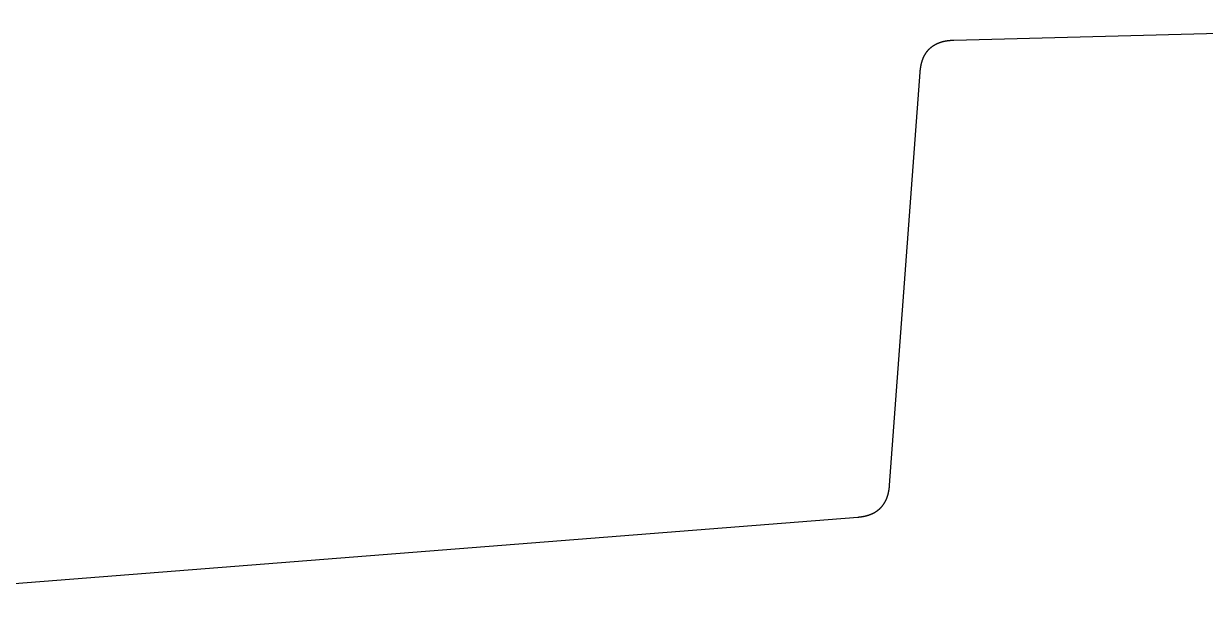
# Model space of a CAD drawing. Extents: x -174 to 104, y -42 to 61.
# Drawn here: x -0.96 to 33.08, y 43.65 to 60.67 of the extents above; entities that cross this region are included whole.
import ezdxf

# ---------------------------------------------------------------- set-up
doc = ezdxf.new("R2010")
doc.units = 0
doc.layers.add('BLACK', color=7, linetype='CONTINUOUS')

msp = doc.modelspace()

# ---------------------------------------------------------------- linework, layer by layer
at = {"layer": 'BLACK', "linetype": 'CONTINUOUS'}
for p, q in [((25.837773, 60.196982), (44.006506, 60.672747)), ((25.103168, 59.912858), (25.105762, 59.915726)), ((25.105762, 59.915726), (25.10837, 59.91858)), ((25.10837, 59.91858), (25.110991, 59.921418)), ((25.110991, 59.921418), (25.113626, 59.924241)), ((25.113626, 59.924241), (25.116274, 59.92705)), ((25.116274, 59.92705), (25.118935, 59.929843)), ((25.118935, 59.929843), (25.12161, 59.932622)), ((25.12161, 59.932622), (25.124299, 59.935386)), ((25.124299, 59.935386), (25.127, 59.938135)), ((25.127, 59.938135), (25.129716, 59.940869)), ((25.129716, 59.940869), (25.132445, 59.943589)), ((25.132445, 59.943589), (25.135188, 59.946294)), ((25.135188, 59.946294), (25.137944, 59.948984)), ((25.137944, 59.948984), (25.140714, 59.95166)), ((25.140714, 59.95166), (25.143498, 59.954321)), ((25.143498, 59.954321), (25.146295, 59.956968)), ((25.146295, 59.956968), (25.151932, 59.962218)), ((25.151932, 59.962218), (25.157624, 59.96741)), ((25.157624, 59.96741), (25.163372, 59.972545)), ((25.163372, 59.972545), (25.169176, 59.977623)), ((25.169176, 59.977623), (25.175037, 59.982645)), ((25.175037, 59.982645), (25.180955, 59.987609)), ((25.180955, 59.987609), (25.18693, 59.992518)), ((25.18693, 59.992518), (25.192962, 59.99737)), ((25.192962, 59.99737), (25.199053, 60.002166)), ((25.199053, 60.002166), (25.205202, 60.006906)), ((25.205202, 60.006906), (25.21141, 60.011591)), ((25.21141, 60.011591), (25.217677, 60.01622)), ((25.217677, 60.01622), (25.224004, 60.020793)), ((25.224004, 60.020793), (25.230391, 60.025312)), ((25.230391, 60.025312), (25.236839, 60.029775)), ((25.236839, 60.029775), (25.243348, 60.034183)), ((25.243348, 60.034183), (25.249918, 60.038536)), ((25.249918, 60.038536), (25.256551, 60.042835)), ((25.256551, 60.042835), (25.263246, 60.047078)), ((25.263246, 60.047078), (25.270004, 60.051267)), ((25.270004, 60.051267), (25.276825, 60.055401)), ((25.276825, 60.055401), (25.283711, 60.05948)), ((25.283711, 60.05948), (25.290661, 60.063504)), ((25.290661, 60.063504), (25.297677, 60.067474)), ((25.297677, 60.067474), (25.304758, 60.071389)), ((25.304758, 60.071389), (25.311905, 60.075249)), ((25.311905, 60.075249), (25.31912, 60.079054)), ((25.31912, 60.079054), (25.326401, 60.082804)), ((25.326401, 60.082804), (25.333751, 60.086499)), ((25.333751, 60.086499), (25.34117, 60.090139)), ((25.34117, 60.090139), (25.348657, 60.093724)), ((25.348657, 60.093724), (25.356215, 60.097254)), ((25.356215, 60.097254), (25.363843, 60.100728)), ((25.363843, 60.100728), (25.371542, 60.104146)), ((25.371542, 60.104146), (25.379313, 60.107509)), ((25.379313, 60.107509), (25.387156, 60.110816)), ((25.387156, 60.110816), (25.395073, 60.114067)), ((25.395073, 60.114067), (25.403063, 60.117261)), ((25.403063, 60.117261), (25.411127, 60.120399)), ((25.411127, 60.120399), (25.419267, 60.12348)), ((25.419267, 60.12348), (25.427482, 60.126505)), ((25.427482, 60.126505), (25.435774, 60.129472)), ((25.435774, 60.129472), (25.444143, 60.132382)), ((25.444143, 60.132382), (25.45259, 60.135234)), ((25.45259, 60.135234), (25.461116, 60.138028)), ((25.461116, 60.138028), (25.46972, 60.140764)), ((25.46972, 60.140764), (25.478405, 60.143441)), ((25.478405, 60.143441), (25.487171, 60.146059)), ((25.487171, 60.146059), (25.496018, 60.148618)), ((25.496018, 60.148618), (25.504948, 60.151117)), ((25.504948, 60.151117), (25.51396, 60.153557)), ((25.51396, 60.153557), (25.523057, 60.155936)), ((25.523057, 60.155936), (25.532238, 60.158255)), ((25.532238, 60.158255), (25.541504, 60.160512)), ((25.541504, 60.160512), (25.550856, 60.162708)), ((25.550856, 60.162708), (25.560296, 60.164843)), ((25.560296, 60.164843), (25.569823, 60.166915)), ((25.569823, 60.166915), (25.579439, 60.168924)), ((25.579439, 60.168924), (25.589144, 60.17087)), ((25.589144, 60.17087), (25.598939, 60.172752)), ((25.598939, 60.172752), (25.608825, 60.174571)), ((25.608825, 60.174571), (25.618803, 60.176324)), ((25.618803, 60.176324), (25.628873, 60.178013)), ((25.628873, 60.178013), (25.639037, 60.179636)), ((25.639037, 60.179636), (25.649296, 60.181193)), ((25.649296, 60.181193), (25.659649, 60.182684)), ((25.659649, 60.182684), (25.670099, 60.184107)), ((25.670099, 60.184107), (25.680645, 60.185463)), ((25.680645, 60.185463), (25.691289, 60.186751)), ((25.691289, 60.186751), (25.702032, 60.18797)), ((25.702032, 60.18797), (25.712874, 60.189119)), ((25.712874, 60.189119), (25.723816, 60.190198)), ((25.723816, 60.190198), (25.73486, 60.191207)), ((25.73486, 60.191207), (25.746005, 60.192145)), ((25.746005, 60.192145), (25.757254, 60.193011)), ((25.757254, 60.193011), (25.768607, 60.193805)), ((25.768607, 60.193805), (25.780064, 60.194526)), ((25.780064, 60.194526), (25.791627, 60.195173)), ((25.791627, 60.195173), (25.803297, 60.195746)), ((25.803297, 60.195746), (25.815074, 60.196244)), ((25.815074, 60.196244), (25.82696, 60.196666)), ((25.82696, 60.196666), (25.837773, 60.196982)), ((24.919025, 59.571463), (24.92039, 59.576032)), ((24.92039, 59.576032), (24.921767, 59.580573)), ((24.921767, 59.580573), (24.923159, 59.585098)), ((24.923159, 59.585098), (24.924565, 59.589595)), ((24.924565, 59.589595), (24.925986, 59.594076)), ((24.925986, 59.594076), (24.927419, 59.59853)), ((24.927419, 59.59853), (24.928869, 59.602967)), ((24.928869, 59.602967), (24.93033, 59.607377)), ((24.93033, 59.607377), (24.931808, 59.611771)), ((24.931808, 59.611771), (24.933297, 59.616139)), ((24.933297, 59.616139), (24.934802, 59.620491)), ((24.934802, 59.620491), (24.936319, 59.624816)), ((24.936319, 59.624816), (24.937852, 59.629125)), ((24.937852, 59.629125), (24.939397, 59.633408)), ((24.939397, 59.633408), (24.940957, 59.637675)), ((24.940957, 59.637675), (24.942529, 59.641917)), ((24.942529, 59.641917), (24.944117, 59.646142)), ((24.944117, 59.646142), (24.945716, 59.650342)), ((24.945716, 59.650342), (24.947331, 59.654527)), ((24.947331, 59.654527), (24.948958, 59.658686)), ((24.948958, 59.658686), (24.9506, 59.662829)), ((24.9506, 59.662829), (24.952253, 59.666948)), ((24.952253, 59.666948), (24.953922, 59.671051)), ((24.953922, 59.671051), (24.955603, 59.67513)), ((24.955603, 59.67513), (24.957299, 59.679192)), ((24.957299, 59.679192), (24.959006, 59.683231)), ((24.959006, 59.683231), (24.960728, 59.687254)), ((24.960728, 59.687254), (24.962462, 59.691253)), ((24.962462, 59.691253), (24.964211, 59.695237)), ((24.964211, 59.695237), (24.965972, 59.699197)), ((24.965972, 59.699197), (24.967748, 59.703142)), ((24.967748, 59.703142), (24.969535, 59.707063)), ((24.969535, 59.707063), (24.971337, 59.710969)), ((24.971337, 59.710969), (24.97315, 59.714852)), ((24.97315, 59.714852), (24.974979, 59.71872)), ((24.974979, 59.71872), (24.976818, 59.722565)), ((24.976818, 59.722565), (24.978673, 59.726394)), ((24.978673, 59.726394), (24.980539, 59.730201)), ((24.980539, 59.730201), (24.98242, 59.733993)), ((24.98242, 59.733993), (24.984312, 59.737763)), ((24.984312, 59.737763), (24.986219, 59.741517)), ((24.986219, 59.741517), (24.988137, 59.74525)), ((24.988137, 59.74525), (24.99007, 59.748967)), ((24.99007, 59.748967), (24.992014, 59.752663)), ((24.992014, 59.752663), (24.993973, 59.756344)), ((24.993973, 59.756344), (24.995943, 59.760004)), ((24.995943, 59.760004), (24.997928, 59.763648)), ((24.997928, 59.763648), (24.999924, 59.767271)), ((24.999924, 59.767271), (25.001935, 59.770879)), ((25.001935, 59.770879), (25.003957, 59.774467)), ((25.003957, 59.774467), (25.005994, 59.77804)), ((25.005994, 59.77804), (25.008041, 59.781592)), ((25.008041, 59.781592), (25.010104, 59.785129)), ((25.010104, 59.785129), (25.012178, 59.788645)), ((25.012178, 59.788645), (25.014266, 59.792147)), ((25.014266, 59.792147), (25.016365, 59.795629)), ((25.016365, 59.795629), (25.018479, 59.799096)), ((25.018479, 59.799096), (25.020604, 59.802544)), ((25.020604, 59.802544), (25.022744, 59.805976)), ((25.022744, 59.805976), (25.024895, 59.809389)), ((25.024895, 59.809389), (25.027061, 59.812787)), ((25.027061, 59.812787), (25.029238, 59.816166)), ((25.029238, 59.816166), (25.031429, 59.81953)), ((25.031429, 59.81953), (25.033631, 59.822875)), ((25.033631, 59.822875), (25.035848, 59.826206)), ((25.035848, 59.826206), (25.038077, 59.829517)), ((25.038077, 59.829517), (25.040319, 59.832814)), ((25.040319, 59.832814), (25.042574, 59.836093)), ((25.042574, 59.836093), (25.044842, 59.839356)), ((25.044842, 59.839356), (25.047122, 59.842602)), ((25.047122, 59.842602), (25.049416, 59.845833)), ((25.049416, 59.845833), (25.051722, 59.849045)), ((25.051722, 59.849045), (25.054042, 59.852243)), ((25.054042, 59.852243), (25.056374, 59.855424)), ((25.056374, 59.855424), (25.05872, 59.858589)), ((25.05872, 59.858589), (25.061078, 59.861737)), ((25.061078, 59.861737), (25.06345, 59.864871)), ((25.06345, 59.864871), (25.065834, 59.867987)), ((25.065834, 59.867987), (25.068231, 59.871088)), ((25.068231, 59.871088), (25.070641, 59.874173)), ((25.070641, 59.874173), (25.073065, 59.877242)), ((25.073065, 59.877242), (25.075501, 59.880295)), ((25.075501, 59.880295), (25.077951, 59.883333)), ((25.077951, 59.883333), (25.080413, 59.886355)), ((25.080413, 59.886355), (25.082889, 59.889362)), ((25.082889, 59.889362), (25.085377, 59.892352)), ((25.085377, 59.892352), (25.08788, 59.895328)), ((25.08788, 59.895328), (25.090394, 59.898287)), ((25.090394, 59.898287), (25.092923, 59.901232)), ((25.092923, 59.901232), (25.095464, 59.904161)), ((25.095464, 59.904161), (25.098019, 59.907076)), ((25.098019, 59.907076), (25.100587, 59.909974)), ((25.100587, 59.909974), (25.103168, 59.912858)), ((23.987084, 47.376286), (24.866673, 59.271071)), ((24.866673, 59.271071), (24.867127, 59.277076)), ((24.867127, 59.277076), (24.8676, 59.283061)), ((24.8676, 59.283061), (24.868089, 59.289008)), ((24.868089, 59.289008), (24.868598, 59.294936)), ((24.868598, 59.294936), (24.869123, 59.300828)), ((24.869123, 59.300828), (24.869667, 59.3067)), ((24.869667, 59.3067), (24.870227, 59.312535)), ((24.870227, 59.312535), (24.870805, 59.318351)), ((24.870805, 59.318351), (24.8714, 59.324131)), ((24.8714, 59.324131), (24.872014, 59.329892)), ((24.872014, 59.329892), (24.872643, 59.335617)), ((24.872643, 59.335617), (24.873291, 59.341323)), ((24.873291, 59.341323), (24.873954, 59.346994)), ((24.873954, 59.346994), (24.874636, 59.352645)), ((24.874636, 59.352645), (24.875333, 59.358262)), ((24.875333, 59.358262), (24.876049, 59.363859)), ((24.876049, 59.363859), (24.87678, 59.369422)), ((24.87678, 59.369422), (24.877529, 59.374967)), ((24.877529, 59.374967), (24.878293, 59.380477)), ((24.878293, 59.380477), (24.879075, 59.385968)), ((24.879075, 59.385968), (24.879873, 59.391425)), ((24.879873, 59.391425), (24.880688, 59.396864)), ((24.880688, 59.396864), (24.881518, 59.402269)), ((24.881518, 59.402269), (24.882365, 59.407656)), ((24.882365, 59.407656), (24.883228, 59.413009)), ((24.883228, 59.413009), (24.884108, 59.418344)), ((24.884108, 59.418344), (24.885002, 59.423646)), ((24.885002, 59.423646), (24.885914, 59.42893)), ((24.885914, 59.42893), (24.886841, 59.434182)), ((24.886841, 59.434182), (24.887785, 59.439415)), ((24.887785, 59.439415), (24.888743, 59.444616)), ((24.888743, 59.444616), (24.889718, 59.449799)), ((24.889718, 59.449799), (24.890708, 59.45495)), ((24.890708, 59.45495), (24.891715, 59.460083)), ((24.891715, 59.460083), (24.892735, 59.465185)), ((24.892735, 59.465185), (24.893773, 59.470269)), ((24.893773, 59.470269), (24.894825, 59.475321)), ((24.894825, 59.475321), (24.895893, 59.480356)), ((24.895893, 59.480356), (24.896976, 59.48536)), ((24.896976, 59.48536), (24.898075, 59.490347)), ((24.898075, 59.490347), (24.899187, 59.495303)), ((24.899187, 59.495303), (24.900317, 59.500241)), ((24.900317, 59.500241), (24.90146, 59.505149)), ((24.90146, 59.505149), (24.902619, 59.51004)), ((24.902619, 59.51004), (24.903792, 59.5149)), ((24.903792, 59.5149), (24.904982, 59.519744)), ((24.904982, 59.519744), (24.906184, 59.524558)), ((24.906184, 59.524558), (24.907404, 59.529355)), ((24.907404, 59.529355), (24.908636, 59.534122)), ((24.908636, 59.534122), (24.909884, 59.538872)), ((24.909884, 59.538872), (24.911146, 59.543594)), ((24.911146, 59.543594), (24.912424, 59.548298)), ((24.912424, 59.548298), (24.913715, 59.552974)), ((24.913715, 59.552974), (24.915021, 59.557633)), ((24.915021, 59.557633), (24.916341, 59.562263)), ((24.916341, 59.562263), (24.917677, 59.566877)), ((24.917677, 59.566877), (24.919025, 59.571463)), ((23.980645, 47.308141), (23.981897, 47.3193)), ((23.981897, 47.3193), (23.983081, 47.330563)), ((23.983081, 47.330563), (23.984194, 47.341931)), ((23.984194, 47.341931), (23.985238, 47.353404)), ((23.985238, 47.353404), (23.986211, 47.364983)), ((23.986211, 47.364983), (23.987084, 47.376286)), ((23.897178, 46.976344), (23.900554, 46.984395)), ((23.900554, 46.984395), (23.903875, 46.992522)), ((23.903875, 46.992522), (23.90714, 47.000725)), ((23.90714, 47.000725), (23.910351, 47.009006)), ((23.910351, 47.009006), (23.913505, 47.017365)), ((23.913505, 47.017365), (23.916604, 47.025802)), ((23.916604, 47.025802), (23.919646, 47.034319)), ((23.919646, 47.034319), (23.922632, 47.042917)), ((23.922632, 47.042917), (23.925562, 47.051595)), ((23.925562, 47.051595), (23.928434, 47.060354)), ((23.928434, 47.060354), (23.931249, 47.069196)), ((23.931249, 47.069196), (23.934007, 47.078121)), ((23.934007, 47.078121), (23.936706, 47.08713)), ((23.936706, 47.08713), (23.939348, 47.096224)), ((23.939348, 47.096224), (23.941931, 47.105402)), ((23.941931, 47.105402), (23.944454, 47.114667)), ((23.944454, 47.114667), (23.946919, 47.124019)), ((23.946919, 47.124019), (23.949324, 47.133459)), ((23.949324, 47.133459), (23.951668, 47.142987)), ((23.951668, 47.142987), (23.953952, 47.152605)), ((23.953952, 47.152605), (23.956175, 47.162312)), ((23.956175, 47.162312), (23.958337, 47.172111)), ((23.958337, 47.172111), (23.960437, 47.182001)), ((23.960437, 47.182001), (23.962475, 47.191983)), ((23.962475, 47.191983), (23.96445, 47.202059)), ((23.96445, 47.202059), (23.966362, 47.21223)), ((23.966362, 47.21223), (23.96821, 47.222495)), ((23.96821, 47.222495), (23.969995, 47.232856)), ((23.969995, 47.232856), (23.971714, 47.243314)), ((23.971714, 47.243314), (23.973369, 47.25387)), ((23.973369, 47.25387), (23.974957, 47.264523)), ((23.974957, 47.264523), (23.97648, 47.275277)), ((23.97648, 47.275277), (23.977936, 47.28613)), ((23.977936, 47.28613), (23.979324, 47.297085)), ((23.979324, 47.297085), (23.980645, 47.308141)), ((23.630833, 46.636652), (23.634049, 46.638987)), ((23.634049, 46.638987), (23.637248, 46.641334)), ((23.637248, 46.641334), (23.640432, 46.643695)), ((23.640432, 46.643695), (23.6436, 46.646069)), ((23.6436, 46.646069), (23.646754, 46.648456)), ((23.646754, 46.648456), (23.64989, 46.650857)), ((23.64989, 46.650857), (23.653013, 46.653272)), ((23.653013, 46.653272), (23.656119, 46.655699)), ((23.656119, 46.655699), (23.659211, 46.65814)), ((23.659211, 46.65814), (23.662287, 46.660595)), ((23.662287, 46.660595), (23.665348, 46.663063)), ((23.665348, 46.663063), (23.668393, 46.665544)), ((23.668393, 46.665544), (23.671425, 46.66804)), ((23.671425, 46.66804), (23.67444, 46.670548)), ((23.67444, 46.670548), (23.677441, 46.67307)), ((23.677441, 46.67307), (23.680426, 46.675606)), ((23.680426, 46.675606), (23.683398, 46.678155)), ((23.683398, 46.678155), (23.686353, 46.680718)), ((23.686353, 46.680718), (23.689295, 46.683295)), ((23.689295, 46.683295), (23.692221, 46.685885)), ((23.692221, 46.685885), (23.695133, 46.688489)), ((23.695133, 46.688489), (23.69803, 46.691107)), ((23.69803, 46.691107), (23.700913, 46.693738)), ((23.700913, 46.693738), (23.703781, 46.696383)), ((23.703781, 46.696383), (23.706634, 46.699042)), ((23.706634, 46.699042), (23.709473, 46.701715)), ((23.709473, 46.701715), (23.712298, 46.704402)), ((23.712298, 46.704402), (23.715108, 46.707103)), ((23.715108, 46.707103), (23.717904, 46.709817)), ((23.717904, 46.709817), (23.720685, 46.712546)), ((23.720685, 46.712546), (23.723452, 46.715289)), ((23.723452, 46.715289), (23.726205, 46.718045)), ((23.726205, 46.718045), (23.728944, 46.720816)), ((23.728944, 46.720816), (23.734379, 46.7264)), ((23.734379, 46.7264), (23.739758, 46.73204)), ((23.739758, 46.73204), (23.74508, 46.737738)), ((23.74508, 46.737738), (23.750347, 46.743493)), ((23.750347, 46.743493), (23.755558, 46.749306)), ((23.755558, 46.749306), (23.760713, 46.755177)), ((23.760713, 46.755177), (23.765814, 46.761106)), ((23.765814, 46.761106), (23.770859, 46.767094)), ((23.770859, 46.767094), (23.77585, 46.773141)), ((23.77585, 46.773141), (23.780786, 46.779248)), ((23.780786, 46.779248), (23.785667, 46.785415)), ((23.785667, 46.785415), (23.790495, 46.791642)), ((23.790495, 46.791642), (23.795268, 46.79793)), ((23.795268, 46.79793), (23.799987, 46.804279)), ((23.799987, 46.804279), (23.804653, 46.81069)), ((23.804653, 46.81069), (23.809264, 46.817163)), ((23.809264, 46.817163), (23.813822, 46.823699)), ((23.813822, 46.823699), (23.818327, 46.830298)), ((23.818327, 46.830298), (23.822778, 46.83696)), ((23.822778, 46.83696), (23.827175, 46.843687)), ((23.827175, 46.843687), (23.831519, 46.850478)), ((23.831519, 46.850478), (23.83581, 46.857334)), ((23.83581, 46.857334), (23.840048, 46.864256)), ((23.840048, 46.864256), (23.844232, 46.871244)), ((23.844232, 46.871244), (23.848362, 46.878298)), ((23.848362, 46.878298), (23.852439, 46.88542)), ((23.852439, 46.88542), (23.856463, 46.89261)), ((23.856463, 46.89261), (23.860434, 46.899868)), ((23.860434, 46.899868), (23.864351, 46.907195)), ((23.864351, 46.907195), (23.868214, 46.914592)), ((23.868214, 46.914592), (23.872023, 46.922059)), ((23.872023, 46.922059), (23.875779, 46.929597)), ((23.875779, 46.929597), (23.879481, 46.937206)), ((23.879481, 46.937206), (23.883129, 46.944887)), ((23.883129, 46.944887), (23.886723, 46.95264)), ((23.886723, 46.95264), (23.890263, 46.960468)), ((23.890263, 46.960468), (23.893748, 46.968369)), ((23.893748, 46.968369), (23.897178, 46.976344)), ((-12.539062, 43.650757), (23.068266, 46.453115)), ((23.068266, 46.453115), (23.074132, 46.453587)), ((23.074132, 46.453587), (23.079979, 46.454077)), ((23.079979, 46.454077), (23.08579, 46.454584)), ((23.08579, 46.454584), (23.091583, 46.45511)), ((23.091583, 46.45511), (23.09734, 46.455653)), ((23.09734, 46.455653), (23.10308, 46.456214)), ((23.10308, 46.456214), (23.108784, 46.456792)), ((23.108784, 46.456792), (23.11447, 46.457388)), ((23.11447, 46.457388), (23.120121, 46.458)), ((23.120121, 46.458), (23.125754, 46.458631)), ((23.125754, 46.458631), (23.131353, 46.459278)), ((23.131353, 46.459278), (23.136934, 46.459943)), ((23.136934, 46.459943), (23.142481, 46.460624)), ((23.142481, 46.460624), (23.14801, 46.461323)), ((23.14801, 46.461323), (23.153505, 46.462038)), ((23.153505, 46.462038), (23.158983, 46.462771)), ((23.158983, 46.462771), (23.164427, 46.46352)), ((23.164427, 46.46352), (23.169853, 46.464286)), ((23.169853, 46.464286), (23.175247, 46.465068)), ((23.175247, 46.465068), (23.180623, 46.465868)), ((23.180623, 46.465868), (23.185966, 46.466683)), ((23.185966, 46.466683), (23.191292, 46.467516)), ((23.191292, 46.467516), (23.196586, 46.468364)), ((23.196586, 46.468364), (23.201862, 46.469229)), ((23.201862, 46.469229), (23.207106, 46.470109)), ((23.207106, 46.470109), (23.212333, 46.471007)), ((23.212333, 46.471007), (23.217528, 46.47192)), ((23.217528, 46.47192), (23.222707, 46.47285)), ((23.222707, 46.47285), (23.227853, 46.473794)), ((23.227853, 46.473794), (23.232983, 46.474756)), ((23.232983, 46.474756), (23.238082, 46.475733)), ((23.238082, 46.475733), (23.243164, 46.476726)), ((23.243164, 46.476726), (23.248215, 46.477734)), ((23.248215, 46.477734), (23.253249, 46.478759)), ((23.253249, 46.478759), (23.258253, 46.479798)), ((23.258253, 46.479798), (23.26324, 46.480854)), ((23.26324, 46.480854), (23.268198, 46.481925)), ((23.268198, 46.481925), (23.273138, 46.483012)), ((23.273138, 46.483012), (23.278049, 46.484113)), ((23.278049, 46.484113), (23.282943, 46.485231)), ((23.282943, 46.485231), (23.287808, 46.486362)), ((23.287808, 46.486362), (23.292656, 46.487511)), ((23.292656, 46.487511), (23.297476, 46.488673)), ((23.297476, 46.488673), (23.302278, 46.489852)), ((23.302278, 46.489852), (23.307053, 46.491044)), ((23.307053, 46.491044), (23.31181, 46.492253)), ((23.31181, 46.492253), (23.31654, 46.493475)), ((23.31654, 46.493475), (23.321253, 46.494714)), ((23.321253, 46.494714), (23.325938, 46.495966)), ((23.325938, 46.495966), (23.330607, 46.497234)), ((23.330607, 46.497234), (23.335248, 46.498516)), ((23.335248, 46.498516), (23.339873, 46.499814)), ((23.339873, 46.499814), (23.34447, 46.501125)), ((23.34447, 46.501125), (23.349052, 46.502452)), ((23.349052, 46.502452), (23.353606, 46.503793)), ((23.353606, 46.503793), (23.358145, 46.505149)), ((23.358145, 46.505149), (23.362656, 46.506518)), ((23.362656, 46.506518), (23.367152, 46.507904)), ((23.367152, 46.507904), (23.371621, 46.509302)), ((23.371621, 46.509302), (23.376075, 46.510716)), ((23.376075, 46.510716), (23.380502, 46.512143)), ((23.380502, 46.512143), (23.384914, 46.513586)), ((23.384914, 46.513586), (23.389299, 46.515041)), ((23.389299, 46.515041), (23.393669, 46.516512)), ((23.393669, 46.516512), (23.398014, 46.517996)), ((23.398014, 46.517996), (23.402342, 46.519496)), ((23.402342, 46.519496), (23.406646, 46.521008)), ((23.406646, 46.521008), (23.410934, 46.522535)), ((23.410934, 46.522535), (23.415197, 46.524075)), ((23.415197, 46.524075), (23.419444, 46.525631)), ((23.419444, 46.525631), (23.423667, 46.527199)), ((23.423667, 46.527199), (23.427874, 46.528783)), ((23.427874, 46.528783), (23.432058, 46.530379)), ((23.432058, 46.530379), (23.436225, 46.53199)), ((23.436225, 46.53199), (23.440369, 46.533614)), ((23.440369, 46.533614), (23.444497, 46.535253)), ((23.444497, 46.535253), (23.448602, 46.536904)), ((23.448602, 46.536904), (23.452691, 46.538571)), ((23.452691, 46.538571), (23.456757, 46.540249)), ((23.456757, 46.540249), (23.460807, 46.541943)), ((23.460807, 46.541943), (23.464835, 46.54365)), ((23.464835, 46.54365), (23.468847, 46.545371)), ((23.468847, 46.545371), (23.472836, 46.547104)), ((23.472836, 46.547104), (23.476811, 46.548853)), ((23.476811, 46.548853), (23.480762, 46.550613)), ((23.480762, 46.550613), (23.484699, 46.552389)), ((23.484699, 46.552389), (23.488613, 46.554176)), ((23.488613, 46.554176), (23.492513, 46.555979)), ((23.492513, 46.555979), (23.49639, 46.557794)), ((23.49639, 46.557794), (23.500252, 46.559623)), ((23.500252, 46.559623), (23.504093, 46.561465)), ((23.504093, 46.561465), (23.507918, 46.563321)), ((23.507918, 46.563321), (23.511722, 46.565189)), ((23.511722, 46.565189), (23.515512, 46.567073)), ((23.515512, 46.567073), (23.51928, 46.568968)), ((23.51928, 46.568968), (23.523033, 46.570878)), ((23.523033, 46.570878), (23.526765, 46.5728)), ((23.526765, 46.5728), (23.530483, 46.574736)), ((23.530483, 46.574736), (23.53418, 46.576685)), ((23.53418, 46.576685), (23.537862, 46.578648)), ((23.537862, 46.578648), (23.541524, 46.580624)), ((23.541524, 46.580624), (23.54517, 46.582613)), ((23.54517, 46.582613), (23.548797, 46.584615)), ((23.548797, 46.584615), (23.55241, 46.586632)), ((23.55241, 46.586632), (23.556002, 46.58866)), ((23.556002, 46.58866), (23.559579, 46.590703)), ((23.559579, 46.590703), (23.563138, 46.592758)), ((23.563138, 46.592758), (23.566681, 46.594827)), ((23.566681, 46.594827), (23.570205, 46.596909)), ((23.570205, 46.596909), (23.573714, 46.599005)), ((23.573714, 46.599005), (23.577205, 46.601113)), ((23.577205, 46.601113), (23.580681, 46.603235)), ((23.580681, 46.603235), (23.584138, 46.60537)), ((23.584138, 46.60537), (23.58758, 46.607519)), ((23.58758, 46.607519), (23.591004, 46.60968)), ((23.591004, 46.60968), (23.594413, 46.611855)), ((23.594413, 46.611855), (23.597804, 46.614042)), ((23.597804, 46.614042), (23.60118, 46.616244)), ((23.60118, 46.616244), (23.604539, 46.618458)), ((23.604539, 46.618458), (23.607882, 46.620687)), ((23.607882, 46.620687), (23.611208, 46.622927)), ((23.611208, 46.622927), (23.61452, 46.625182)), ((23.61452, 46.625182), (23.617814, 46.627449)), ((23.617814, 46.627449), (23.621093, 46.62973)), ((23.621093, 46.62973), (23.624355, 46.632024)), ((23.624355, 46.632024), (23.627602, 46.634332)), ((23.627602, 46.634332), (23.630833, 46.636652))]:
    msp.add_line(p, q, dxfattribs=at)

doc.saveas('drawing.dxf')
